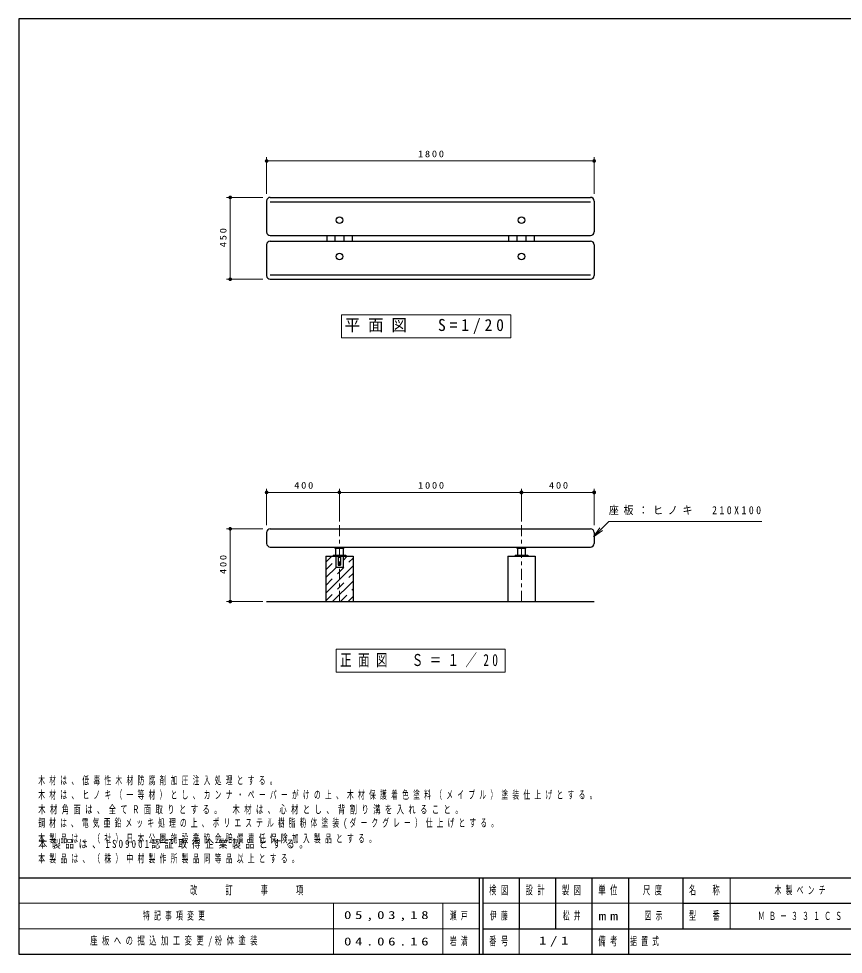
# Model space of a CAD drawing. Units: millimetres on the paper, scale 1:20. Extents: x -365 to 12, y -47 to 257.
# Drawn here: x -365 to -138.5, y 0 to 257 of the extents above; entities that cross this region are included whole.
import ezdxf

# ---------------------------------------------------------------- set-up
doc = ezdxf.new("R2010")
doc.units = ezdxf.units.MM
doc.linetypes.add('USER1', pattern=[4.5, 2.5, -2])
doc.linetypes.add('USER2', pattern=[6, 3, -1, 1, -1])
doc.layers.add('LY_1', color=3, linetype='Continuous', lineweight=25)
doc.layers.add('LY_2', color=7, linetype='Continuous', lineweight=13)
doc.styles.add('ＭＳ ゴシック', font='')
doc.styles.get('ＭＳ ゴシック').set_extended_font_data('MS Gothic')

# ---------------------------------------------------------------- blocks, each defined once
blk = doc.blocks.new('filled_dot')
at = {"color": 0, "linetype": 'Continuous', "lineweight": -2, "const_width": 1.25}
blk.add_lwpolyline([(-0.625, 0, 1), (0.625, 0, 1)], format="xyb", close=True, dxfattribs=at)

msp = doc.modelspace()

# ---------------------------------------------------------------- linework, layer by layer
at = {"layer": 'LY_1', "color": 7, "lineweight": 13}
for p, q in [((-296.89, 208.924), (-296.89, 218.924)), ((-206.89, 208.924), (-206.89, 218.924)), ((-296.89, 217.924), (-206.89, 217.924)), ((-297.89, 207.924), (-307.89, 207.924)), ((-306.89, 185.424), (-306.89, 207.924)), ((-297.89, 185.424), (-307.89, 185.424)), ((-229.784, 175.613), (-276.284, 175.613)), ((-276.284, 175.613), (-276.284, 169.313)), ((-229.784, 169.313), (-229.784, 175.613)), ((-276.284, 169.313), (-229.784, 169.313)), ((-296.89, 117.878), (-296.89, 127.878)), ((-296.89, 126.878), (-276.89, 126.878)), ((-276.89, 118.878), (-276.89, 127.878)), ((-276.89, 126.878), (-226.89, 126.878)), ((-226.89, 118.878), (-226.89, 127.878)), ((-226.89, 126.878), (-206.89, 126.878)), ((-206.89, 117.878), (-206.89, 127.878)), ((-297.89, 116.878), (-307.89, 116.878)), ((-306.89, 96.878), (-306.89, 116.878)), ((-207.099, 114.629), (-205.332, 117.103)), ((-207.099, 114.629), (-204.978, 116.75)), ((-204.625, 116.396), (-207.099, 114.629)), ((-297.89, 96.878), (-307.89, 96.878)), ((-231.309, 83.797), (-277.809, 83.797)), ((-277.809, 83.797), (-277.809, 77.497)), ((-231.309, 77.497), (-231.309, 83.797)), ((-277.809, 77.497), (-231.309, 77.497))]:
    msp.add_line(p, q, dxfattribs=at)
at = {"layer": 'LY_1'}
for p, q in [((-296.89, 206.924), (-296.89, 198.424)), ((-295.89, 207.924), (-207.89, 207.924)), ((-295.89, 206.674), (-207.89, 206.674)), ((-206.89, 206.924), (-206.89, 198.424)), ((-295.89, 197.424), (-207.89, 197.424)), ((-295.89, 195.924), (-207.89, 195.924)), ((-280.39, 197.424), (-280.39, 195.924)), ((-278.14, 197.424), (-278.14, 195.924)), ((-275.64, 197.424), (-275.64, 195.924)), ((-273.39, 197.424), (-273.39, 195.924)), ((-230.39, 197.424), (-230.39, 195.924)), ((-228.14, 197.424), (-228.14, 195.924)), ((-225.64, 197.424), (-225.64, 195.924)), ((-223.39, 197.424), (-223.39, 195.924)), ((-296.89, 194.924), (-296.89, 186.424)), ((-206.89, 194.924), (-206.89, 186.424)), ((-295.89, 186.674), (-207.89, 186.674)), ((-295.89, 185.424), (-207.89, 185.424)), ((-296.89, 115.878), (-296.89, 112.878)), ((-295.89, 116.878), (-207.89, 116.878)), ((-206.89, 115.878), (-206.89, 112.878)), ((-295.89, 111.878), (-207.89, 111.878)), ((-278.14, 111.878), (-278.14, 111.578)), ((-278.14, 111.578), (-275.64, 111.578)), ((-277.957, 111.578), (-277.957, 109.678)), ((-275.822, 111.578), (-275.822, 109.678)), ((-275.64, 111.878), (-275.64, 111.578)), ((-228.14, 111.878), (-228.14, 111.578)), ((-228.14, 111.578), (-225.64, 111.578)), ((-227.957, 111.578), (-227.957, 109.678)), ((-225.822, 111.578), (-225.822, 109.678)), ((-225.64, 111.878), (-225.64, 111.578)), ((-280.64, 107.709), (-278.971, 109.378)), ((-280.64, 109.378), (-280.64, 96.878)), ((-280.64, 109.378), (-273.14, 109.378)), ((-278.64, 109.678), (-278.64, 109.378)), ((-278.64, 109.678), (-275.14, 109.678)), ((-277.89, 109.378), (-277.89, 106.378)), ((-277.215, 109.378), (-277.215, 106.878)), ((-276.565, 109.378), (-276.565, 106.878)), ((-275.89, 108.217), (-274.728, 109.378)), ((-275.89, 109.378), (-275.89, 106.378)), ((-275.14, 109.678), (-275.14, 109.378)), ((-273.14, 109.378), (-273.14, 96.878)), ((-230.64, 109.378), (-223.14, 109.378)), ((-230.64, 109.378), (-230.64, 96.878)), ((-228.64, 109.678), (-225.14, 109.678)), ((-228.64, 109.678), (-228.64, 109.378)), ((-225.14, 109.678), (-225.14, 109.378)), ((-223.14, 109.378), (-223.14, 96.878)), ((-280.64, 99.224), (-273.14, 106.724)), ((-280.64, 103.467), (-277.728, 106.378)), ((-277.89, 106.378), (-275.89, 106.378)), ((-277.215, 106.878), (-276.565, 106.878)), ((-278.743, 96.878), (-273.14, 102.481)), ((-274.5, 96.878), (-273.14, 98.239)), ((-296.89, 96.878), (-206.89, 96.878))]:
    msp.add_line(p, q, dxfattribs=at)
at = {"layer": 'LY_1', "color": 7, "linetype": 'USER2', "lineweight": 13}
for p, q in [((-276.89, 117.878), (-276.89, 95.878)), ((-226.89, 117.878), (-226.89, 95.878))]:
    msp.add_line(p, q, dxfattribs=at)
at = {"layer": 'LY_1', "linetype": 'USER1'}
for p, q in [((-280.64, 101.345), (-273.14, 108.845)), ((-280.64, 105.588), (-277.89, 108.338)), ((-280.64, 97.103), (-273.14, 104.603)), ((-276.622, 96.878), (-273.14, 100.36))]:
    msp.add_line(p, q, dxfattribs=at)
at = {"layer": 'LY_1', "color": 7, "lineweight": 13}
msp.add_lwpolyline([(-207.099, 114.629), (-202.857, 118.871), (-160.848, 118.871)], dxfattribs=at)
at = {"layer": 'LY_1'}
for centre in [(-276.89, 201.674), (-226.89, 201.674), (-276.89, 191.674), (-226.89, 191.674)]:
    msp.add_circle(centre, 0.9, dxfattribs=at)
for centre, start, end in [((-295.89, 206.924), 89.99998, 179.99996), ((-207.89, 206.924), 0, 89.99998), ((-295.89, 198.424), 179.99998, 270.00002), ((-207.89, 198.424), 270.00002, 0), ((-295.89, 194.924), 89.99998, 179.99996), ((-207.89, 194.924), 0, 89.99998), ((-295.89, 186.424), 179.99998, 270.00002), ((-207.89, 186.424), 270.00002, 0), ((-295.89, 115.878), 89.99998, 179.99996), ((-207.89, 115.878), 0, 89.99998), ((-295.89, 112.878), 179.99998, 270.00003), ((-207.89, 112.878), 270.00002, 0)]:
    msp.add_arc(centre, 1, start, end, dxfattribs=at)
at = {"layer": 'LY_2', "color": 20, "lineweight": 25}
for p, q in [((0, 257), (-365, 257)), ((-365, 257), (-365, 0)), ((-365, 21), (0, 21)), ((-365, 0), (0, 0))]:
    msp.add_line(p, q, dxfattribs=at)
at = {"layer": 'LY_2', "color": 3, "lineweight": 25}
for p, q in [((-238.5, 21), (-238.5, 0)), ((-237.5, 21), (-237.5, 0)), ((-227.5, 21), (-227.5, 7)), ((-217.5, 21), (-217.5, 7)), ((-207.5, 21), (-207.5, 0)), ((-197.5, 21), (-197.5, 7)), ((-182.5, 21), (-182.5, 7)), ((-182.5, 14), (-70, 14)), ((-237.5, 7), (0, 7)), ((-197.5, 7), (-197.5, 0))]:
    msp.add_line(p, q, dxfattribs=at)
at = {"layer": 'LY_2'}
for p, q in [((-169.5, 21), (-169.5, 7)), ((-365, 14), (-238.5, 14)), ((-278.5, 14), (-278.5, 0)), ((-248.5, 14), (-248.5, 0)), ((-237.5, 14), (-182.5, 14)), ((-365, 7), (-238.5, 7)), ((-227.5, 7), (-227.5, 0))]:
    msp.add_line(p, q, dxfattribs=at)

# ---------------------------------------------------------------- block references
at = {"layer": 'LY_1', "color": 7, "lineweight": 13, "xscale": 0.4, "yscale": 0.4}
for p in [(-296.89, 217.924), (-296.89, 126.878)]:
    msp.add_blockref('filled_dot', p, dxfattribs=at)
at = {"layer": 'LY_1', "color": 7, "lineweight": 13}
for p, xscale, yscale, rotation in [((-206.89, 217.924), 0.4, 0.4, 180), ((-306.89, 207.924), 0.4, 0.4, 270), ((-306.89, 185.424), 0.4, 0.4, 90), ((-276.89, 126.878), 0.4, 0.4, 180), ((-226.89, 126.878), 0.431, 0.431, 180), ((-206.89, 126.878), 0.431, 0.431, 180), ((-306.89, 116.878), 0.4, 0.4, 270), ((-306.89, 96.878), 0.4, 0.4, 90)]:
    msp.add_blockref('filled_dot', p, dxfattribs=dict(at, xscale=xscale, yscale=yscale, rotation=rotation))

# ---------------------------------------------------------------- texts
at = {"layer": 'LY_1', "color": 7, "style": 'ＭＳ ゴシック'}
for s, insert, char_height, attachment_point in [('\\T1.33;\\W1.15;1800', (-251.49, 218.924), 1.833, 8), ('\\T1.5;\\W0.95;平面図\u3000S=1/20', (-253.034, 172.463), 3.299, 5), ('\\T1.33;\\W1.15;400', (-286.448, 127.878), 1.833, 8), ('\\T1.33;\\W1.15;1000', (-251.469, 127.878), 1.833, 8), ('\\T1.33;\\W1.15;400', (-216.448, 127.878), 1.833, 8), ('\\T1.5;\\W0.9;座板：ヒノキ\u3000210X100', (-202.848, 121.871), 2.199, 4), ('\\T1.56;\\W0.7;正面図\u3000Ｓ＝１／20', (-254.559, 80.647), 3.299, 5), ('\\T1.64;\\W0.6;木材は、低毒性木材防腐剤加圧注入処理とする。', (-359.616, 46.429), 2.199, 7), ('\\T1.64;\\W0.6;木材は、ヒノキ（一等材）とし、カンナ・ペーパーがけの上、木材保護着色塗料（メイプル）塗装仕上げとする。', (-359.616, 42.429), 2.199, 7), ('\\T1.61;\\W0.65;木材角面は、全てＲ面取りとする。\\~木材は、心材とし、背割り溝を入れること。', (-359.616, 38.429), 2.199, 7), ('\\T1.62;\\W0.6;鋼材は、電気亜鉛メッキ処理の上、ポリエステル樹脂粉体塗装(ダークグレー）仕上げとする。', (-359.616, 34.429), 2.199, 7), ('\\T1.64;\\W0.6;本製品は、（社）日本公園施設業協会賠償責任保険加入製品とする。', (-359.616, 30.429), 2.199, 7), ('\\T1.5;\\W0.8;本製品は、ISO9001認証取得企業製品とする。', (-359.616, 31.429), 2.199, 1), ('\\T1.64;\\W0.6;本製品は、（株）中村製作所製品同等品以上とする。', (-359.616, 27.429), 2.199, 1), ('\\T1.64;\\W0.6;木製ベンチ', (-149.75, 17.5), 2.199, 5), ('\\T1.64;\\W0.6;特記事項変更', (-321.75, 10.5), 2.199, 5), ('\\T1.5;\\W1.35;05,03,18', (-263.5, 10.5), 2.199, 5), ('\\T1.64;\\W0.6;瀬戸', (-243.5, 10.5), 2.199, 5), ('\\T1.64;\\W0.6;伊藤', (-232.5, 10.5), 2.199, 5), ('\\T1.64;\\W0.6;松井', (-212.5, 10.5), 2.199, 5), ('\\T1.64;\\W0.6;図示', (-190, 10.5), 2.199, 5), ('\\T1.64;\\W0.6;ＭＢ－３３１ＣＳ', (-149.75, 10.5), 2.199, 5), ('\\T1.62;\\W0.65;座板への掘込加工変更/粉体塗装', (-321.75, 3.5), 2.199, 5), ('\\T1.5;\\W1.35;04.06.16', (-263.5, 3.5), 2.199, 5), ('\\T1.64;\\W0.6;岩満', (-243.5, 3.5), 2.199, 5), ('\\T1.5;\\W1.35;1/1', (-217.5, 3.5), 2.199, 5), ('\\T1.64;\\W0.6;据置式', (-197, 3.5), 2.199, 4)]:
    msp.add_mtext(s, dxfattribs=dict(at, insert=insert, char_height=char_height, attachment_point=attachment_point))
at = {"layer": 'LY_1', "color": 7, "char_height": 1.833, "attachment_point": 8, "rotation": 90, "style": 'ＭＳ ゴシック'}
for s, insert in [('\\T1.33;\\W1.15;450', (-307.89, 197.089)), ('\\T1.33;\\W1.15;400', (-307.89, 107.319))]:
    msp.add_mtext(s, dxfattribs=dict(at, insert=insert))
at = {"layer": 'LY_2', "char_height": 2.346, "attachment_point": 5, "style": 'ＭＳ ゴシック'}
for s, insert in [('\\T1.64;\\W0.6;改\u3000\u3000訂\u3000\u3000事\u3000\u3000項', (-301.75, 17.5)), ('\\T1.64;\\W0.6;検図', (-232.5, 17.5)), ('\\T1.64;\\W0.6;設計', (-222.5, 17.5)), ('\\T1.64;\\W0.6;製図', (-212.5, 17.5)), ('\\T1.64;\\W0.6;単位', (-202.5, 17.5)), ('\\T1.64;\\W0.6;尺度', (-190.25, 17.5)), ('\\T1.64;\\W0.6;名\u3000称', (-176, 17.5)), ('\\T1.5;\\W1.35;mm', (-202.5, 10.5)), ('\\T1.64;\\W0.6;型\u3000番', (-176, 10.5)), ('\\T1.64;\\W0.6;備考', (-202.5, 3.5)), ('\\T1.64;\\W0.6;番号', (-232.5, 3.5))]:
    msp.add_mtext(s, dxfattribs=dict(at, insert=insert))

doc.saveas('drawing.dxf')
